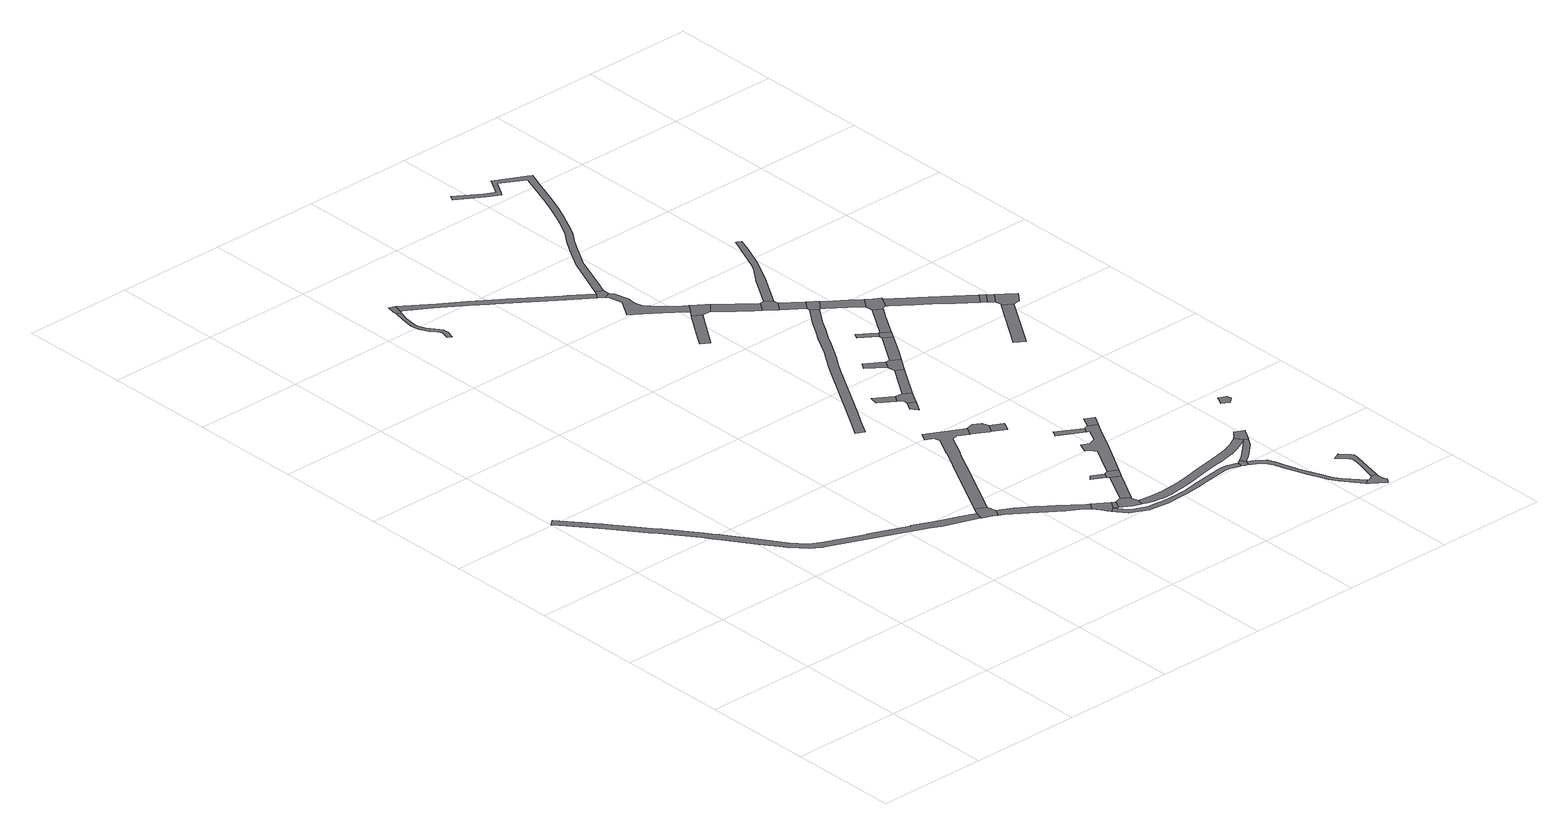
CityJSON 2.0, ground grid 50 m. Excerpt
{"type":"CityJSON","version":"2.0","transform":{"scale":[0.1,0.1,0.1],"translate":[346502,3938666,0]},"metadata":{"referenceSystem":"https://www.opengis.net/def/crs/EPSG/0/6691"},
"CityObjects":{
"road1":{"type":"Road","attributes":{"RoadStructureAttribute.sectionType":"1"},"geometry":[{"type":"MultiSurface","lod":"1","boundaries":[[[0,1,2,3,4,5,6,7,8,9,10,11,12,13,14,15,16,17,18,19,20,21,22,23,24,25,26,27,28,29,30,31,32,33,34,35,36,37,38,39,40,41,42,43,44,45,46,47,48]]]}]},
"road2":{"type":"Road","geometry":[{"type":"MultiSurface","lod":"1","boundaries":[[[47,49,50,51,52,53,54,48]]]}]},
"road3":{"type":"Road","attributes":{"RoadStructureAttribute.sectionType":"1"},"geometry":[{"type":"MultiSurface","lod":"1","boundaries":[[[55,56,57,58,59,60,61,62,63,64,65,66,67,68,69,70,71,72,73,74,75,76,77,78,79,80,81,82,83]]]}]},
"road4":{"type":"Road","attributes":{"RoadStructureAttribute.sectionType":"1"},"geometry":[{"type":"MultiSurface","lod":"1","boundaries":[[[84,85,86,87,88,89,90,52,51,91,92,93,94,95,96,97,98]]]}]},
"road5":{"type":"Road","geometry":[{"type":"MultiSurface","lod":"1","boundaries":[[[99,55,83,100,101,102]]]}]},
"road6":{"type":"Road","attributes":{"RoadStructureAttribute.sectionType":"1"},"geometry":[{"type":"MultiSurface","lod":"1","boundaries":[[[53,103,104,105,106,107,108,109,110,111,112,113,114,115,116,117,118,119,120,121,54]]]}]},
"road7":{"type":"Road","geometry":[{"type":"MultiSurface","lod":"1","boundaries":[[[98,97,122,123,124,125,126,127]]]}]},
"road8":{"type":"Road","attributes":{"RoadStructureAttribute.sectionType":"1"}},
"road9":{"type":"Road","attributes":{"RoadStructureAttribute.sectionType":"1"},"geometry":[{"type":"MultiSurface","lod":"1","boundaries":[[[128,129,130,131,127,132]]]}]},
"road10":{"type":"Road","geometry":[{"type":"MultiSurface","lod":"1","boundaries":[[[131,130,133,134,135,136,137,138,139,140,141]]]}]},
"road11":{"type":"Road","attributes":{"RoadStructureAttribute.sectionType":"1"},"geometry":[{"type":"MultiSurface","lod":"1","boundaries":[[[142,143,144,145,146,147,148,149,150,101,100,151,152,153,154,155,156,157]]]}]},
"road12":{"type":"Road","attributes":{"RoadStructureAttribute.sectionType":"1"},"geometry":[{"type":"MultiSurface","lod":"1","boundaries":[[[158,141,140,159]]]}]},
"road13":{"type":"Road","geometry":[{"type":"MultiSurface","lod":"1","boundaries":[[[160,161,162,163]]]}]},
"road14":{"type":"Road","geometry":[{"type":"MultiSurface","lod":"1","boundaries":[[[164,165,166,163,162,158,159]]]}]},
"road15":{"type":"Road","attributes":{"RoadStructureAttribute.sectionType":"1"},"geometry":[{"type":"MultiSurface","lod":"1","boundaries":[[[167,168,169,112,111,170,171,172]]]}]},
"road16":{"type":"Road","attributes":{"RoadStructureAttribute.sectionType":"1"},"geometry":[{"type":"MultiSurface","lod":"1","boundaries":[[[173,174,175,176,177,178,179,180,181,182,183,184,185,186,187,126,125,188,189,190,191,192,193,194,195,196,197,198]]]}]},
"road17":{"type":"Road","geometry":[{"type":"MultiSurface","lod":"1","boundaries":[[[199,200,201,202]]]}]},
"road18":{"type":"Road","attributes":{"RoadStructureAttribute.sectionType":"1"},"geometry":[{"type":"MultiSurface","lod":"1","boundaries":[[[203,204,205,206]]]}]},
"road19":{"type":"Road","attributes":{"RoadStructureAttribute.sectionType":"1"},"geometry":[{"type":"MultiSurface","lod":"1","boundaries":[[[207,208,209,167,172]]]}]},
"road20":{"type":"Road","geometry":[{"type":"MultiSurface","lod":"1","boundaries":[[[201,210,211,203,206,212,213,214,202]]]}]},
"road21":{"type":"Road","attributes":{"RoadStructureAttribute.sectionType":"1"},"geometry":[{"type":"MultiSurface","lod":"1","boundaries":[[[215,216,217,218,219,220,221,222,223,224,225,226,227,228,229,230,231,232,233,234,235,236,237,238]]]}]},
"road22":{"type":"Road","attributes":{"RoadStructureAttribute.sectionType":"1"},"geometry":[{"type":"MultiSurface","lod":"1","boundaries":[[[239,240,241,242,243,244]]]}]},
"road23":{"type":"Road","attributes":{"RoadStructureAttribute.sectionType":"1"},"geometry":[{"type":"MultiSurface","lod":"1","boundaries":[[[245,246,247,248,249,250,251,252,253,254,255,256,257,258,259,166,165]]]}]},
"road24":{"type":"Road","geometry":[{"type":"MultiSurface","lod":"1","boundaries":[[[260,261,262,263,264,142,157]]]}]},
"road25":{"type":"Road","attributes":{"RoadStructureAttribute.sectionType":"1"},"geometry":[{"type":"MultiSurface","lod":"1","boundaries":[[[137,265,266,267,268,269,270,271,272,273,274,275,276,277,278,279,280,281,282,283,284,285,286,287,288,289,290,291,292,293,294,295,296,297,298,299,300,301,302,303,304,305,306,307,308,309,310,138]]]}]},
"road26":{"type":"Road","geometry":[{"type":"MultiSurface","lod":"1","boundaries":[[[311,312,251,250]]]}]},
"road27":{"type":"Road","attributes":{"RoadStructureAttribute.sectionType":"1"},"geometry":[{"type":"MultiSurface","lod":"1","boundaries":[[[213,313,314,315,214]]]}]},
"road28":{"type":"Road","attributes":{"RoadStructureAttribute.sectionType":"1"},"geometry":[{"type":"MultiSurface","lod":"1","boundaries":[[[316,317,318,319,320,321,322,323,262,261,324,325,326,327,328,329,330,331,332,333,334,335]]]}]},
"road29":{"type":"Road","geometry":[{"type":"MultiSurface","lod":"1","boundaries":[[[336,337,338,339]]]}]},
"road30":{"type":"Road","geometry":[{"type":"MultiSurface","lod":"1","boundaries":[[[340,341,342,335,334,239,244,343]]]}]},
"road31":{"type":"Road","geometry":[{"type":"MultiSurface","lod":"1","boundaries":[[[344,345,339,338,315,314]]]}]},
"road32":{"type":"Road","geometry":[{"type":"MultiSurface","lod":"1","boundaries":[[[248,346,347,249]]]}]},
"road33":{"type":"Road","geometry":[{"type":"MultiSurface","lod":"1","boundaries":[[[348,349,350,351,173,198]]]}]},
"road34":{"type":"Road","attributes":{"RoadStructureAttribute.sectionType":"1"},"geometry":[{"type":"MultiSurface","lod":"1","boundaries":[[[352,353,354,355,356,357,358,359,360,361,340,343]]]}]},
"road35":{"type":"Road","attributes":{"RoadStructureAttribute.sectionType":"1"},"geometry":[{"type":"MultiSurface","lod":"1","boundaries":[[[362,363,364,345,344]]]}]},
"road36":{"type":"Road","attributes":{"RoadStructureAttribute.sectionType":"1"},"geometry":[{"type":"MultiSurface","lod":"1","boundaries":[[[365,366,367,368,369,370,371,372,373,374,350,349,375,376,377,378,379,380,381,382,383,384,385,386,387,388]]]}]},
"road37":{"type":"Road","attributes":{"RoadStructureAttribute.sectionType":"1"},"geometry":[{"type":"MultiSurface","lod":"1","boundaries":[[[389,390,391,392,290,393,394,395,396,351,350]]]}]},
"road38":{"type":"Road","geometry":[{"type":"MultiSurface","lod":"1","boundaries":[[[397,398,399,357,356,400]]]}]},
"road39":{"type":"Road","geometry":[{"type":"MultiSurface","lod":"1","boundaries":[[[401,402,403,404]]]}]},
"road40":{"type":"Road","geometry":[{"type":"MultiSurface","lod":"1","boundaries":[[[401,404,364,363,405,406]]]}]},
"road41":{"type":"Road","attributes":{"RoadStructureAttribute.sectionType":"1"},"geometry":[{"type":"MultiSurface","lod":"1","boundaries":[[[397,400,407,408]]]}]},
"road42":{"type":"Road","geometry":[{"type":"MultiSurface","lod":"1","boundaries":[[[387,409,410,411,412,413,414,415,416,417,388]]]}]},
"road43":{"type":"Road","attributes":{"RoadStructureAttribute.sectionType":"1"},"geometry":[{"type":"MultiSurface","lod":"1","boundaries":[[[418,419,420,421,422,423,424,425,426,427,428,429,430,431,432,433,434,435,436,437,438,439,440,441,442,443,444,445,446,447,448,449,450,451,452,453,454,455,456,457,458,264,263]]]}]},
"road44":{"type":"Road","geometry":[{"type":"MultiSurface","lod":"1","boundaries":[[[459,460,461,291,290,392,462,463,464,465]]]}]},
"road45":{"type":"Road","geometry":[{"type":"MultiSurface","lod":"1","boundaries":[[[407,466,215,238,467,468,469,408]]]}]},
"road46":{"type":"Road","attributes":{"RoadStructureAttribute.sectionType":"1"},"geometry":[{"type":"MultiSurface","lod":"1","boundaries":[[[470,406,405,471,472]]]}]},
"road47":{"type":"Road","attributes":{"RoadStructureAttribute.sectionType":"1"},"geometry":[{"type":"MultiSurface","lod":"1","boundaries":[[[473,474,475,476,477,478,479,480,481,482,483,484,485,486,487,488,489,415,414]]]}]},
"road48":{"type":"Road","attributes":{"RoadStructureAttribute.sectionType":"1"},"geometry":[{"type":"MultiSurface","lod":"1","boundaries":[[[490,491,492,493,494,495,496,468,467]]]}]},
"road49":{"type":"Road","attributes":{"RoadStructureAttribute.sectionType":"1"},"geometry":[{"type":"MultiSurface","lod":"1","boundaries":[[[398,497,498,499,500,501,502,503,504,505,506,507,508,509,399]]]}]},
"road50":{"type":"Road","geometry":[{"type":"MultiSurface","lod":"1","boundaries":[[[510,511,512,513,514,493,492,470,472]]]}]},
"road51":{"type":"Road","geometry":[{"type":"MultiSurface","lod":"1","boundaries":[[[515,516,517,518,519,520]]]}]},
"road52":{"type":"Road","attributes":{"RoadStructureAttribute.sectionType":"1"},"geometry":[{"type":"MultiSurface","lod":"1","boundaries":[[[511,521,522,523,524,525,526,527,528,529,512]]]}]},
"road53":{"type":"Road","attributes":{"RoadStructureAttribute.sectionType":"1"},"geometry":[{"type":"MultiSurface","lod":"1","boundaries":[[[530,531,532,533]]]}]},
"road54":{"type":"Road","geometry":[{"type":"MultiSurface","lod":"1","boundaries":[[[526,534,535,536,537,527]]]}]},
"road55":{"type":"Road","attributes":{"RoadStructureAttribute.sectionType":"1"},"geometry":[{"type":"MultiSurface","lod":"1","boundaries":[[[536,535,538,539]]]}]},
"road56":{"type":"Road","geometry":[{"type":"MultiSurface","lod":"1","boundaries":[[[540,539,538,541,533,532,542,543]]]}]}
},
"vertices":[
[1285,941,0],[1231,963,0],[1211,970,0],[1141,997,0],[1140,998,0],[1049,1039,0],[1047,1035,0],[875,1106,0],[874,1106,0],[697,1180,0],[655,1205,0],[653,1206,0],[648,1212,0],[601,1265,0],[520,1384,0],[479,1445,0],[442,1498,0],[434,1510,0],[407,1551,0],[304,1683,0],[279,1716,0],[225,1785,0],[182,1841,0],[167,1859,0],[159,1871,0],[30,2027,0],[3,2004,0],[8,1998,0],[143,1835,0],[247,1697,0],[260,1681,0],[284,1649,0],[376,1529,0],[400,1493,0],[421,1462,0],[422,1461,0],[507,1337,0],[555,1267,0],[572,1243,0],[606,1206,0],[631,1177,0],[677,1148,0],[691,1142,0],[692,1141,0],[930,1042,0],[1092,971,0],[1135,952,0],[1292,894,0],[1306,933,0],
[1300,891,0],[1338,874,0],[1359,863,0],[1378,899,0],[1367,938,0],[1322,962,0],
[670,3639,0],[657,3584,0],[647,3528,0],[649,3510,0],[653,3486,0],[674,3447,0],[679,3440,0],[694,3422,0],[699,3410,0],[701,3404,0],[701,3395,0],[699,3386,0],[693,3367,0],[691,3364,0],[710,3355,0],[711,3358,0],[719,3381,0],[722,3394,0],[721,3407,0],[719,3418,0],[711,3432,0],[706,3439,0],[700,3447,0],[679,3477,0],[671,3494,0],[667,3511,0],[665,3527,0],[673,3583,0],[687,3629,0],
[1673,691,0],[1578,764,0],[1553,786,0],[1509,818,0],[1466,847,0],[1442,862,0],[1403,885,0],[1382,850,0],[1462,795,0],[1523,749,0],[1578,708,0],[1593,698,0],[1642,668,0],[1664,649,0],[1686,682,0],
[669,3656,0],[695,3641,0],[704,3681,0],[679,3692,0],
[1502,1187,0],[1516,1214,0],[1526,1233,0],[1572,1318,0],[1575,1323,0],[1584,1339,0],[1629,1424,0],[1658,1432,0],[1704,1406,0],[1727,1447,0],[1565,1534,0],[1554,1516,0],[1543,1495,0],[1577,1477,0],[1585,1449,0],[1538,1363,0],[1537,1360,0],[1491,1275,0],[1471,1238,0],
[1676,633,0],[1687,617,0],[1699,596,0],[1709,582,0],[1730,598,0],[1756,635,0],
[1731,598,0],[1747,588,0],[1750,586,0],[1771,624,0],[1731,599,0],
[1766,577,0],[1781,567,0],[1800,558,0],[1829,546,0],[1836,543,0],[1846,576,0],[1837,604,0],[1841,611,0],[1802,633,0],
[1359,3218,0],[1265,3286,0],[1252,3295,0],[1137,3379,0],[1136,3380,0],[1069,3427,0],[1048,3442,0],[940,3518,0],[840,3585,0],[701,3637,0],[808,3572,0],[925,3491,0],[992,3443,0],[1011,3429,0],[1240,3263,0],[1339,3191,0],
[1885,784,0],[1926,761,0],
[1835,843,0],[1817,824,0],[1872,792,0],[1887,817,0],
[1936,780,0],[1949,803,0],[1909,826,0],
[1805,1406,0],[1796,1438,0],[1762,1457,0],[1709,1404,0],[1776,1368,0],[1782,1365,0],
[2337,524,0],[2317,529,0],[2310,531,0],[2289,537,0],[2259,541,0],[2164,528,0],[2087,516,0],[2030,507,0],[1991,505,0],[1955,504,0],[1921,504,0],[1867,510,0],[1843,512,0],[1790,536,0],[1764,552,0],[1751,527,0],[1801,502,0],[1827,490,0],[1921,479,0],[1969,482,0],[2026,485,0],[2092,490,0],[2167,502,0],[2259,515,0],[2283,511,0],[2328,498,0],
[1607,1877,0],[1597,1837,0],[1664,1791,0],[1687,1824,0],
[1687,1756,0],[1663,1715,0],[1686,1683,0],[1719,1737,0],
[1840,1334,0],[1852,1356,0],[1861,1376,0],
[1689,1773,0],[1689,1771,0],[1732,1759,0],[1755,1799,0],[1722,1822,0],
[1895,2553,0],[1833,2466,0],[1802,2417,0],[1767,2362,0],[1740,2316,0],[1715,2272,0],[1688,2230,0],[1655,2182,0],[1631,2145,0],[1449,1842,0],[1418,1789,0],[1376,1719,0],[1411,1699,0],[1455,1773,0],[1489,1830,0],[1665,2124,0],[1688,2159,0],[1722,2208,0],[1749,2252,0],[1775,2296,0],[1801,2341,0],[1836,2395,0],[1866,2444,0],[1927,2530,0],
[1520,2836,0],[1421,2690,0],[1394,2651,0],[1431,2626,0],[1502,2729,0],[1557,2810,0],
[1992,876,0],[2042,961,0],[2108,1079,0],[2131,1120,0],[2093,1141,0],[2072,1134,0],[2058,1107,0],[2069,1101,0],[2039,1044,0],[2007,1031,0],[1973,1049,0],[1951,1004,0],[1972,992,0],[1987,965,0],[1958,913,0],
[1356,3179,0],[1365,3173,0],[1398,3187,0],[1397,3218,0],[1365,3231,0],
[1859,536,0],[1884,530,0],[1916,523,0],[1929,521,0],[1945,520,0],[1969,521,0],[1975,521,0],[1998,524,0],[2040,529,0],[2064,533,0],[2107,539,0],[2127,544,0],[2201,560,0],[2246,569,0],[2273,573,0],[2287,575,0],[2322,582,0],[2346,588,0],[2370,594,0],[2376,595,0],[2403,605,0],[2427,616,0],[2442,624,0],[2459,633,0],[2468,639,0],[2476,645,0],[2451,676,0],[2438,667,0],[2423,659,0],[2410,652,0],[2389,642,0],[2365,634,0],[2337,627,0],[2313,621,0],[2280,615,0],[2241,608,0],[2239,608,0],[2193,599,0],[2119,584,0],[2099,578,0],[2051,570,0],[1966,563,0],[1949,563,0],[1924,564,0],[1891,567,0],[1866,570,0],
[1959,1196,0],[1943,1168,0],
[1837,1927,0],[1856,1956,0],[1824,1977,0],
[1548,2915,0],[1527,2931,0],[1470,2982,0],[1452,3003,0],[1430,3029,0],[1421,3064,0],[1426,3102,0],[1410,3169,0],[1376,3155,0],[1390,3099,0],[1361,3054,0],[1343,3026,0],[1334,3013,0],[1413,2959,0],[1418,2955,0],[1450,2930,0],[1489,2900,0],[1521,2874,0],[1537,2860,0],[1567,2902,0],
[1762,2100,0],[1742,2070,0],[1818,2012,0],[1842,2049,0],
[1634,2850,0],[1620,2862,0],[1595,2881,0],[1597,2809,0],
[1900,2023,0],[1863,2048,0],
[2158,1168,0],[2117,1191,0],
[2344,491,0],[2356,486,0],[2367,511,0],[2352,533,0],
[1657,2757,0],[1672,2744,0],[1674,2742,0],[1728,2696,0],[1753,2677,0],[1786,2722,0],[1719,2779,0],[1711,2786,0],[1676,2814,0],[1668,2820,0],
[1935,2076,0],[1997,2174,0],[1959,2198,0],
[2556,156,0],[2545,173,0],[2531,195,0],[2517,234,0],[2478,331,0],[2478,332,0],[2461,388,0],[2449,427,0],[2435,461,0],[2401,491,0],[2359,485,0],[2368,479,0],[2384,470,0],[2410,448,0],[2425,427,0],[2428,421,0],[2443,373,0],[2459,325,0],[2474,280,0],[2495,226,0],[2512,186,0],[2534,147,0],[2601,64,0],[2620,79,0],
[2394,530,0],[2397,532,0],[2466,595,0],[2492,636,0],[2473,641,0],[2444,612,0],[2377,551,0],[2362,540,0],
[1840,2679,0],[1837,2699,0],[1806,2725,0],[1808,2636,0],
[1975,2235,0],[1900,2291,0],[1884,2264,0],[1958,2213,0],
[2018,2208,0],[1979,2232,0],
[1895,2571,0],[1926,2610,0],
[2611,52,0],[2670,10,0],[2685,31,0],[2678,48,0],[2675,66,0],[2679,86,0],[2655,92,0],[2648,86,0],[2631,76,0],
[1413,3256,0],[1448,3342,0],[1480,3422,0],[1488,3437,0],[1493,3446,0],[1513,3479,0],[1539,3527,0],[1575,3581,0],[1609,3629,0],[1643,3691,0],[1671,3748,0],[1703,3816,0],[1727,3878,0],[1765,3984,0],[1795,4059,0],[1800,4071,0],[1783,4080,0],[1679,4136,0],[1651,4151,0],[1603,4071,0],[1598,4073,0],[1561,4093,0],[1449,4167,0],[1438,4144,0],[1548,4071,0],[1606,4041,0],[1615,4053,0],[1653,4119,0],[1763,4059,0],[1755,4040,0],[1737,3994,0],[1699,3888,0],[1675,3828,0],[1644,3761,0],[1617,3705,0],[1584,3645,0],[1550,3598,0],[1514,3542,0],[1486,3493,0],[1453,3438,0],[1446,3421,0],
[2486,713,0],[2475,700,0],[2465,689,0],[2493,637,0],[2505,656,0],[2524,687,0],[2527,692,0],
[1896,2569,0],[1933,2532,0],[1969,2577,0],[1951,2591,0],
[2077,2385,0],[2086,2317,0],[2115,2361,0],
[2680,91,0],[2695,158,0],[2712,234,0],[2716,249,0],[2716,259,0],[2707,270,0],[2694,284,0],[2675,307,0],[2642,291,0],[2647,285,0],[2655,277,0],[2668,266,0],[2683,249,0],[2687,235,0],[2689,216,0],[2678,175,0],[2661,114,0],
[1948,2520,0],[2019,2466,0],[2075,2421,0],[2111,2468,0],[2069,2500,0],[2063,2504,0],[1988,2561,0],
[1931,2851,0],[1990,2960,0],[2036,3066,0],[2062,3131,0],[2043,3139,0],[2037,3141,0],[2031,3126,0],[2015,3086,0],[2011,3076,0],[1966,2972,0],[1946,2935,0],[1901,2876,0],[1897,2871,0],
[2120,2370,0],[2138,2372,0],[2167,2423,0],[2170,2429,0],[2139,2447,0],
[2633,894,0],[2659,917,0],[2655,938,0],[2621,954,0],[2606,923,0],[2600,914,0],
[2146,2366,0],[2228,2302,0],[2284,2258,0],[2318,2232,0],[2355,2202,0],[2433,2141,0],[2468,2186,0],[2311,2309,0],[2243,2363,0],
[2316,1820,0],[2360,1792,0],[2523,2041,0],[2481,2068,0],
[2446,2131,0],[2455,2123,0],[2491,2168,0],[2493,2172,0],
[2480,2104,0],[2516,2149,0],
[2551,2121,0],[2485,2074,0],[2555,2045,0],[2590,2090,0]
]}
